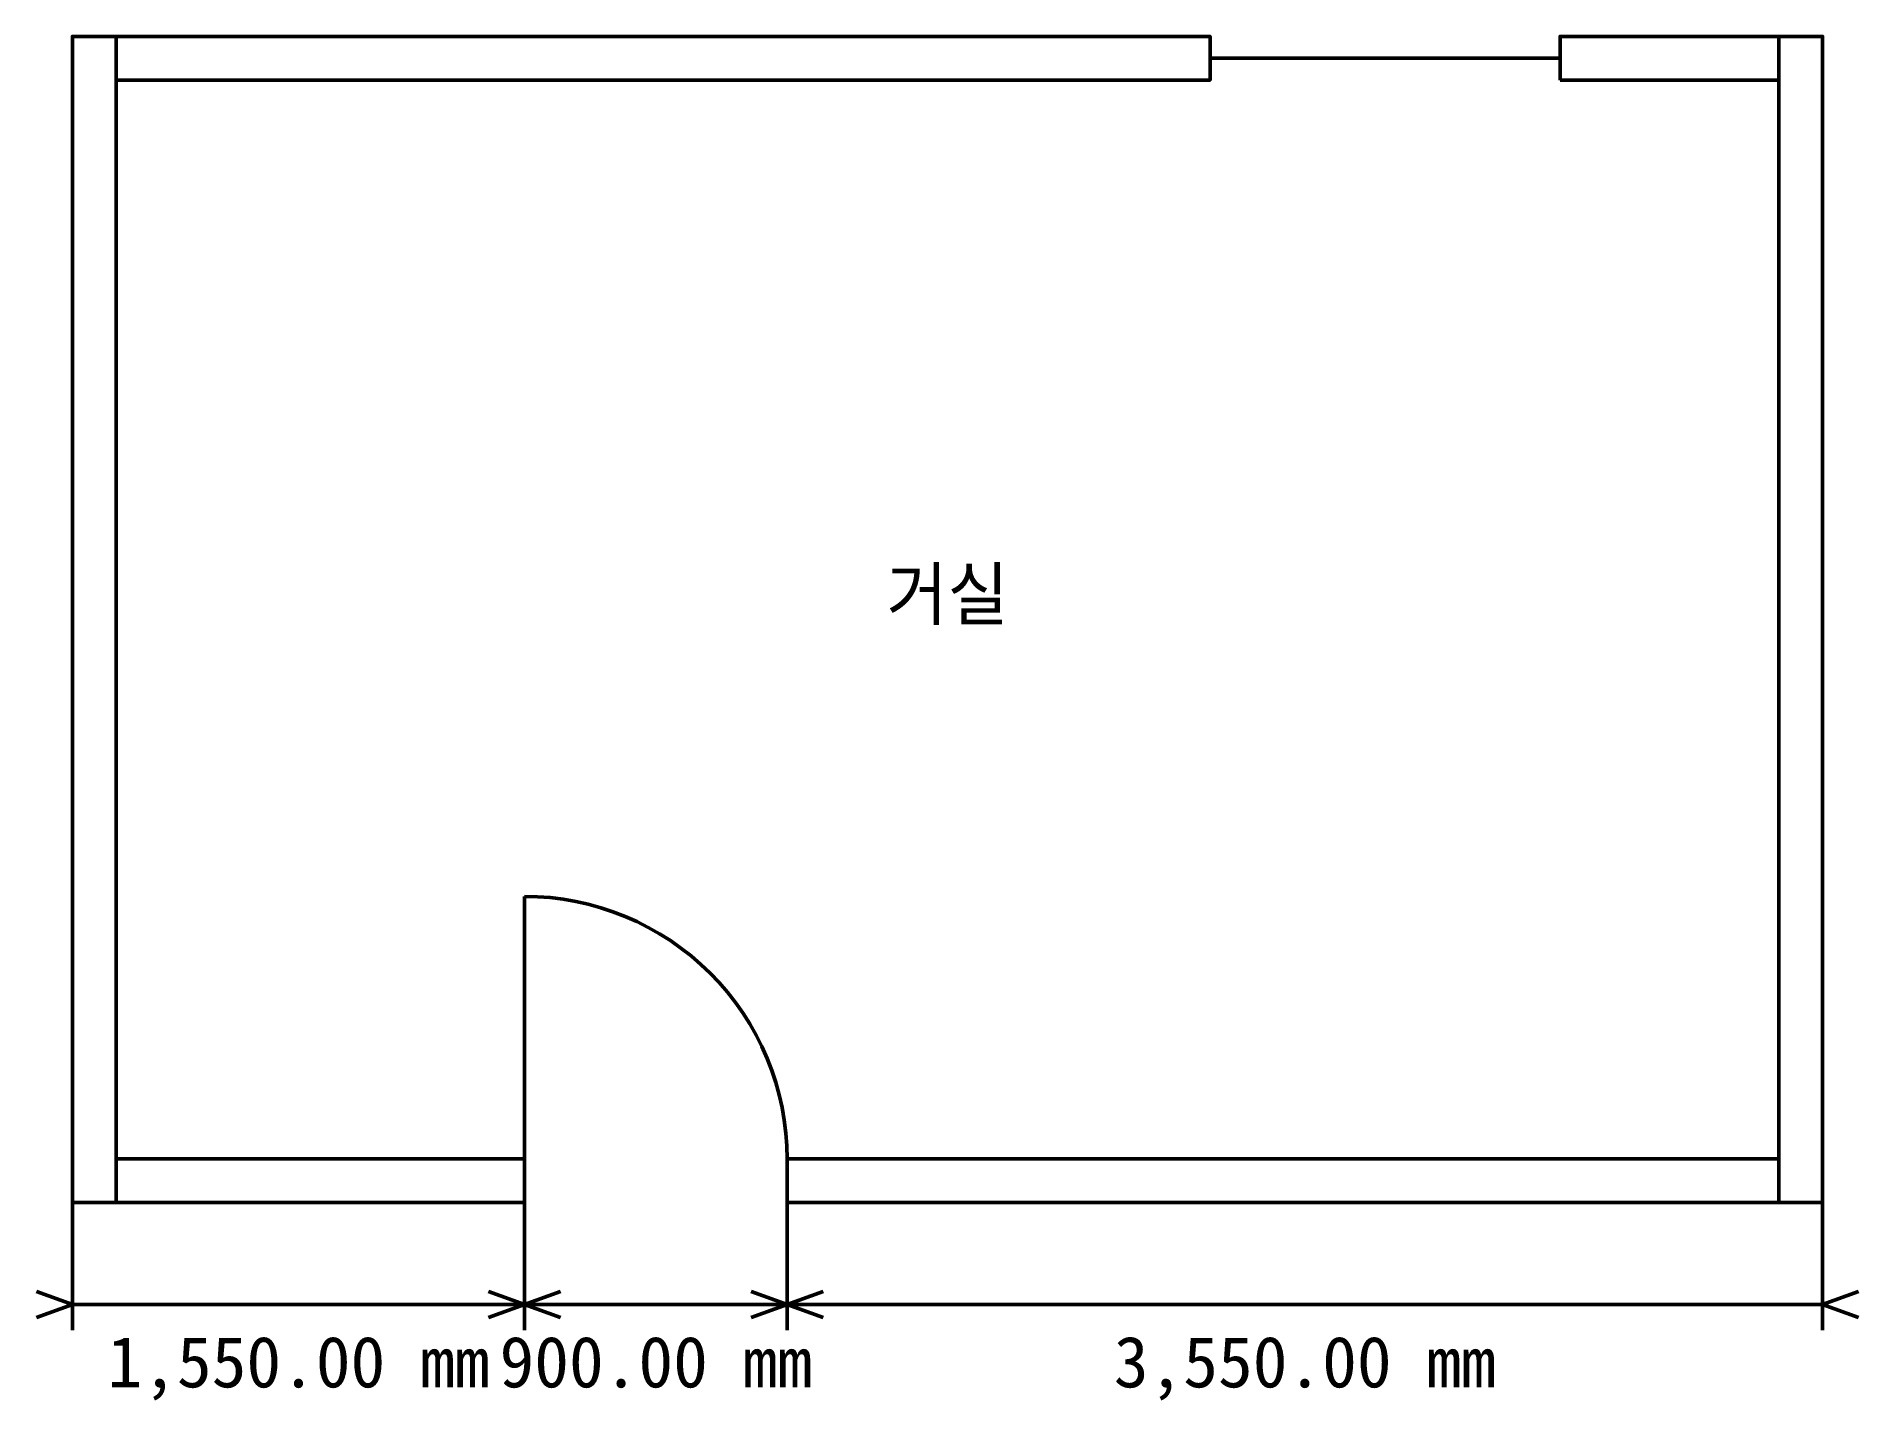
# Model space of a CAD drawing. Header units: millimetres. Extents: x -123 to 6123, y -680 to 4000.
import ezdxf
from ezdxf.enums import TextEntityAlignment as Align

# ---------------------------------------------------------------- set-up
doc = ezdxf.new("R2010")
doc.units = ezdxf.units.MM
doc.layers.add('Default', color=7, linetype='CONTINUOUS', lineweight=50, true_color=0x222222)

msp = doc.modelspace()

# ---------------------------------------------------------------- linework, layer by layer
at = {"layer": 'Default', "linetype": 'CONTINUOUS', "lineweight": 50, "true_color": 0x222222}
for points in [[(0, 0, 0), (150, 0, 0), (150, 4000, 0), (0, 4000, 0)], [(150, 3850, 0), (3900, 3850, 0), (3900, 4000, 0), (150, 4000, 0)], [(5100, 3850, 0), (5850, 3850, 0), (5850, 4000, 0), (5100, 4000, 0)], [(5850, 0, 0), (6000, 0, 0), (6000, 4000, 0), (5850, 4000, 0)], [(150, 0, 0), (1550, 0, 0), (1550, 150, 0), (150, 150, 0)], [(2450, 0, 0), (5850, 0, 0), (5850, 150, 0), (2450, 150, 0)]]:
    msp.add_polyline3d(points, close=True, dxfattribs=at)
for points in [[(3900, 3925, 0), (5100, 3925, 0)], [(1550, 150, 0), (1550, 1050, 0)], [(2450, 150, 0), (2448.915911, 194.160907, 0), (2445.666254, 238.215426, 0), (2440.258859, 282.057427, 0), (2432.706752, 325.58129, 0), (2423.028128, 368.682162, 0), (2411.246302, 411.25621, 0), (2397.389659, 453.200868, 0), (2381.491579, 494.415089, 0), (2363.590364, 534.799584, 0), (2343.729138, 574.257063, 0), (2321.955749, 612.69247, 0), (2298.322651, 650.01321, 0), (2272.886778, 686.129374, 0), (2245.709408, 720.953956, 0), (2216.856013, 754.403059, 0), (2186.396103, 786.396103, 0), (2154.403059, 816.856013, 0), (2120.953956, 845.709408, 0), (2086.129374, 872.886778, 0), (2050.01321, 898.322651, 0), (2012.69247, 921.955749, 0), (1974.257063, 943.729138, 0), (1934.799584, 963.590364, 0), (1894.415089, 981.491579, 0), (1853.200868, 997.389659, 0), (1811.25621, 1011.246302, 0), (1768.682162, 1023.028128, 0), (1725.58129, 1032.706752, 0), (1682.057427, 1040.258859, 0), (1638.215426, 1045.666254, 0), (1594.160907, 1048.915911, 0), (1550, 1050, 0)], [(0, 0, 0), (0, -437.5, 0)], [(1550, 0, 0), (1550, -437.5, 0)], [(1550, 0, 0), (1550, -437.5, 0)], [(2450, 0, 0), (2450, -437.5, 0)], [(2450, 0, 0), (2450, -437.5, 0)], [(6000, 0, 0), (6000, -437.5, 0)], [(0, -350, 0), (-123.334656, -305.109856, 0)], [(1550, -350, 0), (1426.665344, -305.109856, 0)], [(1550, -350, 0), (1673.334656, -305.109856, 0)], [(2450, -350, 0), (2326.665344, -305.109856, 0)], [(2450, -350, 0), (2573.334656, -305.109856, 0)], [(6000, -350, 0), (6123.334656, -305.109856, 0)], [(0, -350, 0), (-123.334656, -394.890144, 0)], [(0, -350, 0), (1550, -350, 0)], [(1550, -350, 0), (1426.665344, -394.890144, 0)], [(1550, -350, 0), (1673.334656, -394.890144, 0)], [(1550, -350, 0), (2450, -350, 0)], [(2450, -350, 0), (2326.665344, -394.890144, 0)], [(2450, -350, 0), (2573.334656, -394.890144, 0)], [(2450, -350, 0), (6000, -350, 0)], [(6000, -350, 0), (6123.334656, -394.890144, 0)]]:
    msp.add_polyline3d(points, dxfattribs=at)

# ---------------------------------------------------------------- texts
for s, p in [('거실', (3000, 2000)), ('1,550.00 mm', (775, -634.375)), ('900.00 mm', (2000, -634.375)), ('3,550.00 mm', (4225, -634.375))]:
    msp.add_text(s, height=175, dxfattribs=at).set_placement(p, align=Align.CENTER)

doc.saveas('drawing.dxf')
